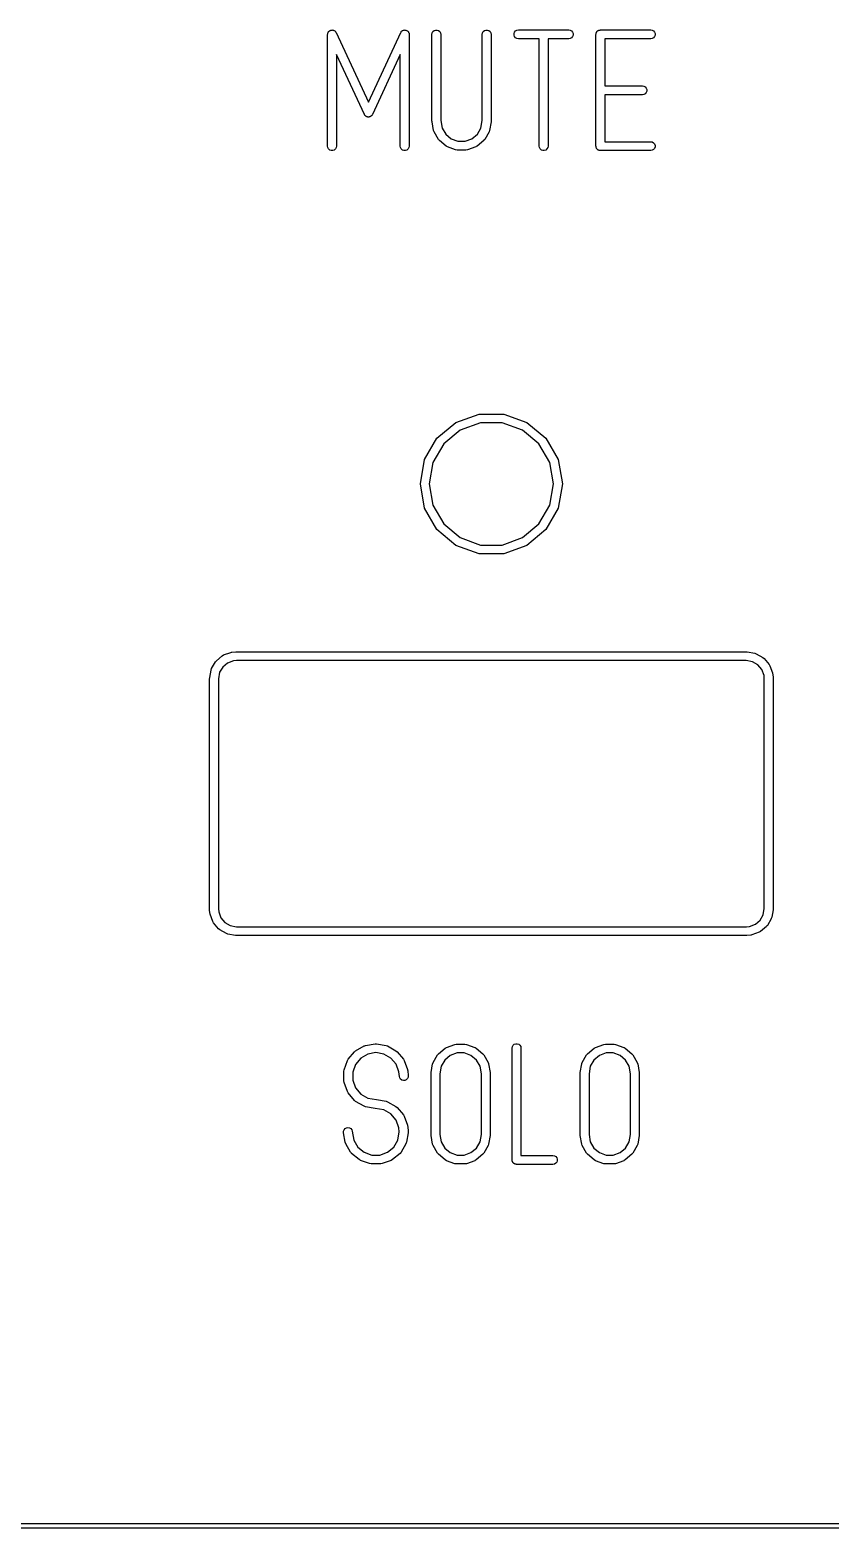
# Model space of a CAD drawing. Extents: x 10 to 493, y -203 to -71.
# Drawn here: x 126.76 to 144.79, y -203.25 to -169.47 of the extents above; entities that cross this region are included whole.
import ezdxf

# ---------------------------------------------------------------- set-up
doc = ezdxf.new("R2010")
doc.units = 0
doc.header["$MEASUREMENT"] = 0
doc.layers.add('BLACK', color=7, linetype='CONTINUOUS')

msp = doc.modelspace()

# ---------------------------------------------------------------- linework, layer by layer
at = {"layer": 'Black'}
for p, q in [((133.469, -169.569), (133.471, -169.556)), ((133.469, -172.089), (133.469, -169.569)), ((133.471, -169.556), (133.472, -169.543)), ((133.472, -169.543), (133.474, -169.539)), ((133.474, -169.539), (133.475, -169.535)), ((133.475, -169.535), (133.482, -169.523)), ((133.482, -169.523), (133.487, -169.512)), ((133.487, -169.512), (133.49, -169.508)), ((133.49, -169.508), (133.492, -169.505)), ((133.492, -169.505), (133.502, -169.496)), ((133.502, -169.496), (133.512, -169.487)), ((133.512, -169.487), (133.516, -169.485)), ((133.516, -169.485), (133.519, -169.482)), ((133.519, -169.482), (133.531, -169.478)), ((133.531, -169.478), (133.543, -169.472)), ((133.543, -169.472), (133.548, -169.472)), ((133.548, -169.472), (133.552, -169.471)), ((133.552, -169.471), (133.565, -169.471)), ((133.565, -169.471), (133.578, -169.469)), ((133.578, -169.469), (133.582, -169.471)), ((133.582, -169.471), (133.586, -169.471)), ((133.586, -169.471), (133.599, -169.475)), ((133.599, -169.475), (133.611, -169.478)), ((133.611, -169.478), (133.615, -169.481)), ((133.615, -169.481), (133.619, -169.482)), ((133.619, -169.482), (133.629, -169.491)), ((133.629, -169.491), (133.64, -169.498)), ((133.64, -169.498), (133.642, -169.502)), ((133.642, -169.502), (133.646, -169.505)), ((133.646, -169.505), (133.652, -169.516)), ((133.652, -169.516), (133.66, -169.527)), ((133.66, -169.527), (134.388, -171.096)), ((134.388, -171.096), (135.116, -169.527)), ((135.116, -169.527), (135.124, -169.516)), ((135.124, -169.516), (135.13, -169.505)), ((135.13, -169.505), (135.134, -169.502)), ((135.134, -169.502), (135.136, -169.498)), ((135.136, -169.498), (135.147, -169.491)), ((135.147, -169.491), (135.157, -169.482)), ((135.157, -169.482), (135.161, -169.481)), ((135.161, -169.481), (135.165, -169.478)), ((135.165, -169.478), (135.177, -169.475)), ((135.177, -169.475), (135.19, -169.471)), ((135.19, -169.471), (135.194, -169.471)), ((135.194, -169.471), (135.198, -169.469)), ((135.198, -169.469), (135.211, -169.471)), ((135.211, -169.471), (135.224, -169.471)), ((135.224, -169.471), (135.228, -169.472)), ((135.228, -169.472), (135.233, -169.472)), ((135.233, -169.472), (135.245, -169.478)), ((135.245, -169.478), (135.257, -169.482)), ((135.257, -169.482), (135.26, -169.485)), ((135.26, -169.485), (135.264, -169.487)), ((135.264, -169.487), (135.274, -169.496)), ((135.274, -169.496), (135.284, -169.505)), ((135.284, -169.505), (135.286, -169.508)), ((135.286, -169.508), (135.289, -169.512)), ((135.289, -169.512), (135.294, -169.523)), ((135.294, -169.523), (135.301, -169.535)), ((135.301, -169.535), (135.302, -169.539)), ((135.302, -169.539), (135.304, -169.543)), ((135.304, -169.543), (135.305, -169.556)), ((135.305, -169.556), (135.307, -169.569)), ((135.307, -169.569), (135.307, -172.089)), ((135.821, -169.569), (135.827, -169.535)), ((135.821, -171.522), (135.821, -169.569)), ((135.827, -169.535), (135.844, -169.505)), ((135.844, -169.505), (135.871, -169.482)), ((135.871, -169.482), (135.904, -169.471)), ((135.904, -169.471), (135.938, -169.471)), ((135.938, -169.471), (135.971, -169.482)), ((135.971, -169.482), (135.998, -169.505)), ((135.998, -169.505), (136.015, -169.535)), ((136.015, -169.535), (136.021, -169.569)), ((136.021, -169.569), (136.021, -171.513)), ((136.955, -169.569), (136.961, -169.535)), ((136.955, -171.513), (136.955, -169.569)), ((136.961, -169.535), (136.978, -169.505)), ((136.978, -169.505), (137.005, -169.482)), ((137.005, -169.482), (137.038, -169.471)), ((137.038, -169.471), (137.072, -169.471)), ((137.072, -169.471), (137.105, -169.482)), ((137.105, -169.482), (137.132, -169.505)), ((137.132, -169.505), (137.149, -169.535)), ((137.149, -169.535), (137.155, -169.569)), ((137.155, -169.569), (137.155, -171.522)), ((137.671, -169.552), (137.682, -169.519)), ((137.671, -169.586), (137.671, -169.552)), ((137.682, -169.519), (137.705, -169.492)), ((137.705, -169.492), (137.735, -169.475)), ((137.735, -169.475), (137.769, -169.469)), ((137.769, -169.469), (138.903, -169.469)), ((138.903, -169.469), (138.937, -169.475)), ((138.937, -169.475), (138.967, -169.492)), ((138.967, -169.492), (138.99, -169.519)), ((138.99, -169.519), (139.001, -169.552)), ((139.001, -169.552), (139.001, -169.586)), ((139.517, -169.569), (139.519, -169.56)), ((139.517, -172.089), (139.517, -169.569)), ((139.519, -169.552), (139.522, -169.543)), ((139.519, -169.56), (139.519, -169.552)), ((139.522, -169.543), (139.523, -169.535)), ((139.523, -169.535), (139.527, -169.527)), ((139.527, -169.527), (139.53, -169.519)), ((139.53, -169.519), (139.536, -169.512)), ((139.536, -169.512), (139.54, -169.505)), ((139.54, -169.505), (139.547, -169.499)), ((139.547, -169.499), (139.553, -169.492)), ((139.553, -169.492), (139.56, -169.488)), ((139.56, -169.488), (139.567, -169.482)), ((139.567, -169.482), (139.575, -169.479)), ((139.575, -169.479), (139.583, -169.475)), ((139.583, -169.475), (139.591, -169.474)), ((139.591, -169.474), (139.6, -169.471)), ((139.6, -169.471), (139.608, -169.471)), ((139.608, -169.471), (139.617, -169.469)), ((139.617, -169.469), (140.751, -169.469)), ((140.751, -169.469), (140.785, -169.475)), ((140.785, -169.475), (140.815, -169.492)), ((140.815, -169.492), (140.838, -169.519)), ((140.838, -169.519), (140.849, -169.552)), ((140.849, -169.552), (140.849, -169.586)), ((137.682, -169.619), (137.671, -169.586)), ((137.705, -169.646), (137.682, -169.619)), ((137.735, -169.663), (137.705, -169.646)), ((137.769, -169.669), (137.735, -169.663)), ((138.236, -169.669), (137.769, -169.669)), ((138.236, -172.089), (138.236, -169.669)), ((138.903, -169.669), (138.436, -169.669)), ((138.436, -169.669), (138.436, -172.089)), ((138.937, -169.663), (138.903, -169.669)), ((138.967, -169.646), (138.937, -169.663)), ((138.99, -169.619), (138.967, -169.646)), ((139.001, -169.586), (138.99, -169.619)), ((140.751, -169.669), (139.717, -169.669)), ((139.717, -169.669), (139.717, -170.729)), ((140.785, -169.663), (140.751, -169.669)), ((140.815, -169.646), (140.785, -169.663)), ((140.838, -169.619), (140.815, -169.646)), ((140.849, -169.586), (140.838, -169.619)), ((134.297, -171.375), (133.669, -170.022)), ((133.669, -170.022), (133.669, -172.089)), ((135.107, -170.022), (134.479, -171.375)), ((135.107, -172.089), (135.107, -170.022)), ((139.717, -170.729), (140.562, -170.729)), ((140.562, -170.929), (139.717, -170.929)), ((139.717, -170.929), (139.717, -171.989)), ((140.562, -170.729), (140.596, -170.735)), ((140.596, -170.923), (140.562, -170.929)), ((140.596, -170.735), (140.626, -170.752)), ((140.626, -170.906), (140.596, -170.923)), ((140.626, -170.752), (140.649, -170.779)), ((140.649, -170.879), (140.626, -170.906)), ((140.649, -170.779), (140.66, -170.812)), ((140.66, -170.846), (140.649, -170.879)), ((140.66, -170.812), (140.66, -170.846)), ((134.302, -171.382), (134.297, -171.375)), ((134.306, -171.39), (134.302, -171.382)), ((134.312, -171.397), (134.306, -171.39)), ((134.317, -171.404), (134.312, -171.397)), ((134.324, -171.409), (134.317, -171.404)), ((134.331, -171.415), (134.324, -171.409)), ((134.339, -171.419), (134.331, -171.415)), ((134.346, -171.424), (134.339, -171.419)), ((134.354, -171.426), (134.346, -171.424)), ((134.362, -171.43), (134.354, -171.426)), ((134.371, -171.43), (134.362, -171.43)), ((134.379, -171.433), (134.371, -171.43)), ((134.388, -171.432), (134.379, -171.433)), ((134.397, -171.433), (134.388, -171.432)), ((134.405, -171.43), (134.397, -171.433)), ((134.414, -171.43), (134.405, -171.43)), ((134.422, -171.426), (134.414, -171.43)), ((134.43, -171.424), (134.422, -171.426)), ((134.437, -171.419), (134.43, -171.424)), ((134.445, -171.415), (134.437, -171.419)), ((134.452, -171.409), (134.445, -171.415)), ((134.459, -171.404), (134.452, -171.409)), ((134.464, -171.397), (134.459, -171.404)), ((134.47, -171.39), (134.464, -171.397)), ((134.474, -171.382), (134.47, -171.39)), ((134.479, -171.375), (134.474, -171.382)), ((135.823, -171.531), (135.821, -171.522)), ((135.823, -171.539), (135.823, -171.531)), ((135.857, -171.733), (135.823, -171.539)), ((136.021, -171.513), (136.051, -171.681)), ((136.925, -171.681), (136.955, -171.513)), ((137.153, -171.539), (137.119, -171.733)), ((137.155, -171.522), (137.153, -171.531)), ((137.153, -171.531), (137.153, -171.539)), ((135.869, -171.766), (135.857, -171.733)), ((135.967, -171.936), (135.869, -171.766)), ((135.975, -171.945), (135.967, -171.936)), ((135.989, -171.963), (135.975, -171.945)), ((136.051, -171.681), (136.131, -171.821)), ((136.131, -171.821), (136.255, -171.925)), ((136.255, -171.925), (136.407, -171.98)), ((136.569, -171.98), (136.721, -171.925)), ((136.721, -171.925), (136.845, -171.821)), ((136.845, -171.821), (136.925, -171.681)), ((137.009, -171.936), (136.992, -171.957)), ((137.107, -171.766), (137.009, -171.936)), ((137.119, -171.733), (137.107, -171.766)), ((133.475, -172.123), (133.469, -172.089)), ((133.492, -172.153), (133.475, -172.123)), ((133.519, -172.176), (133.492, -172.153)), ((133.552, -172.187), (133.519, -172.176)), ((133.586, -172.187), (133.552, -172.187)), ((133.619, -172.176), (133.586, -172.187)), ((133.646, -172.153), (133.619, -172.176)), ((133.663, -172.123), (133.646, -172.153)), ((133.669, -172.089), (133.663, -172.123)), ((135.113, -172.123), (135.107, -172.089)), ((135.13, -172.153), (135.113, -172.123)), ((135.157, -172.176), (135.13, -172.153)), ((135.19, -172.187), (135.157, -172.176)), ((135.224, -172.187), (135.19, -172.187)), ((135.257, -172.176), (135.224, -172.187)), ((135.284, -172.153), (135.257, -172.176)), ((135.301, -172.123), (135.284, -172.153)), ((135.307, -172.089), (135.301, -172.123)), ((136.14, -172.09), (135.989, -171.963)), ((136.17, -172.107), (136.14, -172.09)), ((136.355, -172.174), (136.17, -172.107)), ((136.39, -172.18), (136.355, -172.174)), ((136.586, -172.18), (136.39, -172.18)), ((136.407, -171.98), (136.569, -171.98)), ((136.621, -172.174), (136.586, -172.18)), ((136.806, -172.107), (136.621, -172.174)), ((136.819, -172.099), (136.806, -172.107)), ((136.836, -172.09), (136.819, -172.099)), ((136.987, -171.963), (136.836, -172.09)), ((136.992, -171.957), (136.987, -171.963)), ((138.242, -172.123), (138.236, -172.089)), ((138.259, -172.153), (138.242, -172.123)), ((138.286, -172.176), (138.259, -172.153)), ((138.319, -172.187), (138.286, -172.176)), ((138.353, -172.187), (138.319, -172.187)), ((138.386, -172.176), (138.353, -172.187)), ((138.413, -172.153), (138.386, -172.176)), ((138.43, -172.123), (138.413, -172.153)), ((138.436, -172.089), (138.43, -172.123)), ((139.519, -172.098), (139.517, -172.089)), ((139.519, -172.106), (139.519, -172.098)), ((139.522, -172.115), (139.519, -172.106)), ((139.523, -172.123), (139.522, -172.115)), ((139.527, -172.131), (139.523, -172.123)), ((139.53, -172.139), (139.527, -172.131)), ((139.536, -172.146), (139.53, -172.139)), ((139.54, -172.153), (139.536, -172.146)), ((139.547, -172.159), (139.54, -172.153)), ((139.553, -172.166), (139.547, -172.159)), ((139.56, -172.17), (139.553, -172.166)), ((139.567, -172.176), (139.56, -172.17)), ((139.575, -172.179), (139.567, -172.176)), ((139.583, -172.183), (139.575, -172.179)), ((139.591, -172.184), (139.583, -172.183)), ((139.6, -172.187), (139.591, -172.184)), ((139.608, -172.187), (139.6, -172.187)), ((139.617, -172.189), (139.608, -172.187)), ((140.751, -172.189), (139.617, -172.189)), ((139.717, -171.989), (140.751, -171.989)), ((140.751, -171.989), (140.785, -171.995)), ((140.785, -172.183), (140.751, -172.189)), ((140.785, -171.995), (140.815, -172.012)), ((140.815, -172.166), (140.785, -172.183)), ((140.815, -172.012), (140.838, -172.039)), ((140.838, -172.139), (140.815, -172.166)), ((140.838, -172.039), (140.849, -172.072)), ((140.849, -172.106), (140.838, -172.139)), ((140.849, -172.072), (140.849, -172.106)), ((135.934, -178.677), (136.36, -178.319)), ((136.36, -178.319), (136.882, -178.129)), ((136.917, -178.326), (136.46, -178.493)), ((136.882, -178.129), (137.438, -178.129)), ((137.403, -178.326), (136.917, -178.326)), ((137.86, -178.493), (137.403, -178.326)), ((137.438, -178.129), (137.96, -178.319)), ((137.96, -178.319), (138.386, -178.677)), ((135.656, -179.158), (135.934, -178.677)), ((136.46, -178.493), (136.088, -178.805)), ((138.232, -178.805), (137.86, -178.493)), ((138.386, -178.677), (138.664, -179.158)), ((136.088, -178.805), (135.844, -179.226)), ((138.476, -179.226), (138.232, -178.805)), ((135.56, -179.705), (135.656, -179.158)), ((135.844, -179.226), (135.76, -179.705)), ((138.56, -179.705), (138.476, -179.226)), ((138.664, -179.158), (138.76, -179.705)), ((135.656, -180.252), (135.56, -179.705)), ((135.76, -179.705), (135.844, -180.184)), ((138.476, -180.184), (138.56, -179.705)), ((138.76, -179.705), (138.664, -180.252)), ((135.934, -180.733), (135.656, -180.252)), ((135.844, -180.184), (136.088, -180.605)), ((138.232, -180.605), (138.476, -180.184)), ((138.664, -180.252), (138.386, -180.733)), ((136.088, -180.605), (136.46, -180.917)), ((137.86, -180.917), (138.232, -180.605)), ((136.36, -181.091), (135.934, -180.733)), ((136.46, -180.917), (136.917, -181.084)), ((137.403, -181.084), (137.86, -180.917)), ((138.386, -180.733), (137.96, -181.091)), ((136.882, -181.281), (136.36, -181.091)), ((137.438, -181.281), (136.882, -181.281)), ((136.917, -181.084), (137.403, -181.084)), ((137.96, -181.091), (137.438, -181.281)), ((130.854, -183.869), (130.94, -183.719)), ((130.94, -183.719), (130.963, -183.692)), ((130.963, -183.692), (131.096, -183.58)), ((131.096, -183.58), (131.126, -183.563)), ((131.211, -183.745), (131.105, -183.834)), ((131.126, -183.563), (131.289, -183.504)), ((131.345, -183.696), (131.211, -183.745)), ((131.289, -183.504), (131.302, -183.501)), ((131.302, -183.501), (131.314, -183.498)), ((131.314, -183.498), (131.401, -183.49)), ((131.414, -183.69), (131.345, -183.696)), ((131.401, -183.49), (131.406, -183.491)), ((131.406, -183.491), (131.41, -183.49)), ((131.41, -183.49), (142.91, -183.49)), ((142.901, -183.69), (131.414, -183.69)), ((143.046, -183.716), (142.901, -183.69)), ((142.91, -183.49), (142.919, -183.492)), ((142.919, -183.492), (142.927, -183.492)), ((142.927, -183.492), (143.098, -183.522)), ((143.166, -183.785), (143.046, -183.716)), ((143.098, -183.522), (143.131, -183.534)), ((143.131, -183.534), (143.281, -183.62)), ((143.281, -183.62), (143.308, -183.643)), ((143.308, -183.643), (143.42, -183.776)), ((130.81, -184.09), (130.812, -184.081)), ((130.81, -189.29), (130.81, -184.09)), ((130.812, -184.073), (130.842, -183.902)), ((130.812, -184.081), (130.812, -184.073)), ((130.842, -183.902), (130.854, -183.869)), ((131.036, -183.954), (131.01, -184.099)), ((131.01, -184.099), (131.01, -189.286)), ((131.105, -183.834), (131.036, -183.954)), ((143.255, -183.891), (143.166, -183.785)), ((143.304, -184.025), (143.255, -183.891)), ((143.31, -184.094), (143.304, -184.025)), ((143.31, -189.281), (143.31, -184.094)), ((143.42, -183.776), (143.437, -183.806)), ((143.437, -183.806), (143.496, -183.969)), ((143.496, -183.969), (143.499, -183.982)), ((143.499, -183.982), (143.502, -183.994)), ((143.502, -183.994), (143.51, -184.081)), ((143.51, -184.081), (143.509, -184.086)), ((143.509, -184.086), (143.51, -184.09)), ((143.51, -184.09), (143.51, -189.29)), ((130.811, -189.294), (130.81, -189.29)), ((130.81, -189.299), (130.811, -189.294)), ((130.818, -189.386), (130.81, -189.299)), ((130.821, -189.398), (130.818, -189.386)), ((130.824, -189.411), (130.821, -189.398)), ((130.883, -189.574), (130.824, -189.411)), ((131.01, -189.286), (131.016, -189.355)), ((131.016, -189.355), (131.065, -189.489)), ((131.065, -189.489), (131.154, -189.595)), ((143.215, -189.546), (143.284, -189.426)), ((143.284, -189.426), (143.31, -189.281)), ((143.466, -189.511), (143.38, -189.661)), ((143.468, -189.506), (143.466, -189.511)), ((143.478, -189.478), (143.468, -189.506)), ((143.508, -189.307), (143.478, -189.478)), ((143.51, -189.29), (143.508, -189.299)), ((143.508, -189.299), (143.508, -189.307)), ((130.9, -189.604), (130.883, -189.574)), ((131.012, -189.737), (130.9, -189.604)), ((131.039, -189.76), (131.012, -189.737)), ((131.189, -189.846), (131.039, -189.76)), ((131.154, -189.595), (131.274, -189.664)), ((131.222, -189.858), (131.189, -189.846)), ((131.274, -189.664), (131.419, -189.69)), ((131.419, -189.69), (142.906, -189.69)), ((142.906, -189.69), (142.975, -189.684)), ((142.975, -189.684), (143.109, -189.635)), ((143.194, -189.817), (143.031, -189.876)), ((143.109, -189.635), (143.215, -189.546)), ((143.211, -189.807), (143.194, -189.817)), ((143.224, -189.8), (143.211, -189.807)), ((143.357, -189.688), (143.224, -189.8)), ((143.37, -189.673), (143.357, -189.688)), ((143.38, -189.661), (143.37, -189.673)), ((131.393, -189.888), (131.222, -189.858)), ((131.401, -189.888), (131.393, -189.888)), ((131.41, -189.89), (131.401, -189.888)), ((142.91, -189.89), (131.41, -189.89)), ((142.914, -189.889), (142.91, -189.89)), ((142.919, -189.89), (142.914, -189.889)), ((143.006, -189.882), (142.919, -189.89)), ((143.018, -189.879), (143.006, -189.882)), ((143.031, -189.876), (143.018, -189.879)), ((133.934, -192.68), (134.074, -192.512)), ((134.074, -192.512), (134.101, -192.49)), ((134.101, -192.49), (134.291, -192.38)), ((134.291, -192.38), (134.307, -192.374)), ((134.307, -192.374), (134.323, -192.369)), ((134.323, -192.369), (134.538, -192.331)), ((134.556, -192.53), (134.375, -192.562)), ((134.538, -192.331), (134.538, -192.331)), ((134.538, -192.331), (134.538, -192.331)), ((134.538, -192.331), (134.539, -192.331)), ((134.539, -192.331), (134.555, -192.331)), ((134.555, -192.331), (134.573, -192.33)), ((134.736, -192.561), (134.556, -192.53)), ((134.573, -192.33), (134.788, -192.367)), ((134.788, -192.367), (134.82, -192.379)), ((134.82, -192.379), (135.009, -192.487)), ((135.009, -192.487), (135.036, -192.509)), ((135.036, -192.509), (135.177, -192.675)), ((135.968, -192.555), (136.119, -192.428)), ((136.119, -192.428), (136.149, -192.411)), ((136.149, -192.411), (136.334, -192.344)), ((136.386, -192.538), (136.234, -192.593)), ((136.334, -192.344), (136.369, -192.338)), ((136.369, -192.338), (136.565, -192.338)), ((136.548, -192.538), (136.386, -192.538)), ((136.7, -192.593), (136.548, -192.538)), ((136.565, -192.338), (136.6, -192.344)), ((136.6, -192.344), (136.785, -192.411)), ((136.785, -192.411), (136.791, -192.415)), ((136.791, -192.415), (136.815, -192.428)), ((136.815, -192.428), (136.966, -192.555)), ((137.627, -192.429), (137.633, -192.395)), ((137.627, -194.949), (137.627, -192.429)), ((137.633, -192.395), (137.65, -192.365)), ((137.65, -192.365), (137.677, -192.342)), ((137.677, -192.342), (137.71, -192.331)), ((137.71, -192.331), (137.744, -192.331)), ((137.744, -192.331), (137.777, -192.342)), ((137.777, -192.342), (137.804, -192.365)), ((137.804, -192.365), (137.821, -192.395)), ((137.821, -192.395), (137.827, -192.429)), ((137.827, -192.429), (137.827, -194.849)), ((139.328, -192.555), (139.479, -192.428)), ((139.479, -192.428), (139.509, -192.411)), ((139.509, -192.411), (139.694, -192.344)), ((139.746, -192.538), (139.594, -192.593)), ((139.694, -192.344), (139.729, -192.338)), ((139.729, -192.338), (139.925, -192.338)), ((139.908, -192.538), (139.746, -192.538)), ((140.06, -192.593), (139.908, -192.538)), ((139.925, -192.338), (139.96, -192.344)), ((139.96, -192.344), (140.145, -192.411)), ((140.145, -192.411), (140.151, -192.415)), ((140.151, -192.415), (140.175, -192.428)), ((140.175, -192.428), (140.326, -192.555)), ((133.842, -192.915), (133.916, -192.71)), ((133.916, -192.71), (133.934, -192.68)), ((134.098, -192.795), (134.036, -192.967)), ((134.216, -192.654), (134.098, -192.795)), ((134.375, -192.562), (134.216, -192.654)), ((134.895, -192.652), (134.736, -192.561)), ((135.013, -192.791), (134.895, -192.652)), ((135.078, -192.966), (135.013, -192.791)), ((135.177, -192.675), (135.194, -192.705)), ((135.194, -192.705), (135.27, -192.909)), ((135.802, -192.979), (135.836, -192.785)), ((135.836, -192.785), (135.84, -192.774)), ((135.84, -192.774), (135.848, -192.752)), ((135.848, -192.752), (135.946, -192.582)), ((135.946, -192.582), (135.962, -192.562)), ((135.962, -192.562), (135.968, -192.555)), ((136.03, -192.837), (136, -193.005)), ((136.11, -192.697), (136.03, -192.837)), ((136.234, -192.593), (136.11, -192.697)), ((136.824, -192.697), (136.7, -192.593)), ((136.904, -192.837), (136.824, -192.697)), ((136.934, -193.005), (136.904, -192.837)), ((136.966, -192.555), (136.966, -192.555)), ((136.966, -192.555), (136.988, -192.582)), ((136.988, -192.582), (137.086, -192.752)), ((137.086, -192.752), (137.094, -192.774)), ((137.094, -192.774), (137.098, -192.785)), ((137.098, -192.785), (137.132, -192.979)), ((139.162, -192.979), (139.196, -192.785)), ((139.196, -192.785), (139.2, -192.774)), ((139.2, -192.774), (139.208, -192.752)), ((139.208, -192.752), (139.306, -192.582)), ((139.306, -192.582), (139.322, -192.562)), ((139.322, -192.562), (139.328, -192.555)), ((139.39, -192.837), (139.36, -193.005)), ((139.47, -192.697), (139.39, -192.837)), ((139.594, -192.593), (139.47, -192.697)), ((140.184, -192.697), (140.06, -192.593)), ((140.264, -192.837), (140.184, -192.697)), ((140.294, -193.005), (140.264, -192.837)), ((140.326, -192.555), (140.326, -192.555)), ((140.326, -192.555), (140.348, -192.582)), ((140.348, -192.582), (140.446, -192.752)), ((140.446, -192.752), (140.454, -192.774)), ((140.454, -192.774), (140.458, -192.785)), ((140.458, -192.785), (140.492, -192.979)), ((133.836, -192.95), (133.842, -192.915)), ((133.836, -193.168), (133.836, -192.95)), ((133.842, -193.203), (133.836, -193.168)), ((133.916, -193.408), (133.842, -193.203)), ((134.036, -192.967), (134.036, -193.151)), ((134.036, -193.151), (134.098, -193.323)), ((135.086, -193.068), (135.078, -192.966)), ((135.095, -193.101), (135.086, -193.068)), ((135.115, -193.13), (135.095, -193.101)), ((135.144, -193.15), (135.115, -193.13)), ((135.177, -193.159), (135.144, -193.15)), ((135.212, -193.156), (135.177, -193.159)), ((135.243, -193.141), (135.212, -193.156)), ((135.268, -193.116), (135.243, -193.141)), ((135.283, -193.085), (135.268, -193.116)), ((135.27, -192.909), (135.272, -192.923)), ((135.272, -192.923), (135.276, -192.935)), ((135.276, -192.935), (135.286, -193.05)), ((135.286, -193.05), (135.283, -193.085)), ((135.8, -192.996), (135.802, -192.987)), ((135.8, -194.382), (135.8, -192.996)), ((135.802, -192.987), (135.802, -192.979)), ((136, -193.005), (136, -194.373)), ((136.934, -194.373), (136.934, -193.005)), ((137.132, -192.979), (137.132, -192.987)), ((137.132, -192.987), (137.134, -192.996)), ((137.134, -192.996), (137.134, -194.382)), ((139.16, -192.996), (139.162, -192.987)), ((139.16, -194.382), (139.16, -192.996)), ((139.162, -192.987), (139.162, -192.979)), ((139.36, -193.005), (139.36, -194.373)), ((140.294, -194.373), (140.294, -193.005)), ((140.492, -192.979), (140.492, -192.987)), ((140.492, -192.987), (140.494, -192.996)), ((140.494, -192.996), (140.494, -194.382)), ((133.934, -193.438), (133.916, -193.408)), ((134.074, -193.606), (133.934, -193.438)), ((134.098, -193.323), (134.216, -193.464)), ((134.216, -193.464), (134.375, -193.556)), ((134.375, -193.556), (134.573, -193.59)), ((134.101, -193.628), (134.074, -193.606)), ((134.291, -193.738), (134.101, -193.628)), ((134.307, -193.744), (134.291, -193.738)), ((134.323, -193.749), (134.307, -193.744)), ((134.539, -193.787), (134.323, -193.749)), ((134.539, -193.788), (134.539, -193.787)), ((134.539, -193.787), (134.539, -193.787)), ((134.736, -193.821), (134.539, -193.788)), ((134.573, -193.59), (134.573, -193.59)), ((134.573, -193.59), (134.788, -193.627)), ((134.895, -193.912), (134.736, -193.821)), ((134.788, -193.627), (134.82, -193.639)), ((134.82, -193.639), (135.009, -193.747)), ((135.009, -193.747), (135.036, -193.769)), ((135.036, -193.769), (135.177, -193.935)), ((133.862, -194.242), (133.892, -194.225)), ((133.892, -194.225), (133.926, -194.219)), ((133.926, -194.219), (133.96, -194.225)), ((133.96, -194.225), (133.99, -194.242)), ((135.013, -194.051), (134.895, -193.912)), ((135.078, -194.226), (135.013, -194.051)), ((135.085, -194.315), (135.078, -194.226)), ((135.177, -193.935), (135.194, -193.965)), ((135.194, -193.965), (135.27, -194.169)), ((135.27, -194.169), (135.272, -194.183)), ((135.272, -194.183), (135.276, -194.195)), ((135.276, -194.195), (135.286, -194.31)), ((133.828, -194.302), (133.839, -194.269)), ((133.828, -194.336), (133.828, -194.302)), ((133.866, -194.552), (133.828, -194.336)), ((133.839, -194.269), (133.862, -194.242)), ((133.877, -194.584), (133.866, -194.552)), ((133.99, -194.242), (134.013, -194.269)), ((134.013, -194.269), (134.024, -194.302)), ((134.024, -194.302), (134.059, -194.5)), ((134.059, -194.5), (134.151, -194.659)), ((134.961, -194.659), (135.053, -194.5)), ((135.053, -194.5), (135.085, -194.315)), ((135.241, -194.566), (135.235, -194.584)), ((135.246, -194.552), (135.241, -194.566)), ((135.284, -194.336), (135.246, -194.552)), ((135.286, -194.31), (135.284, -194.323)), ((135.284, -194.323), (135.284, -194.336)), ((135.802, -194.391), (135.8, -194.382)), ((135.802, -194.399), (135.802, -194.391)), ((135.836, -194.593), (135.802, -194.399)), ((136, -194.373), (136.03, -194.541)), ((136.03, -194.541), (136.11, -194.681)), ((136.824, -194.681), (136.904, -194.541)), ((136.904, -194.541), (136.934, -194.373)), ((137.132, -194.399), (137.098, -194.593)), ((137.134, -194.382), (137.132, -194.391)), ((137.132, -194.391), (137.132, -194.399)), ((139.162, -194.391), (139.16, -194.382)), ((139.162, -194.399), (139.162, -194.391)), ((139.196, -194.593), (139.162, -194.399)), ((139.36, -194.373), (139.39, -194.541)), ((139.39, -194.541), (139.47, -194.681)), ((140.184, -194.681), (140.264, -194.541)), ((140.264, -194.541), (140.294, -194.373)), ((140.492, -194.399), (140.458, -194.593)), ((140.494, -194.382), (140.492, -194.391)), ((140.492, -194.391), (140.492, -194.399)), ((133.987, -194.774), (133.877, -194.584)), ((134.008, -194.799), (133.987, -194.774)), ((134.009, -194.801), (134.008, -194.799)), ((134.177, -194.941), (134.009, -194.801)), ((134.151, -194.659), (134.292, -194.777)), ((134.292, -194.777), (134.464, -194.839)), ((134.464, -194.839), (134.648, -194.839)), ((134.648, -194.839), (134.82, -194.777)), ((134.82, -194.777), (134.961, -194.659)), ((135.103, -194.801), (134.935, -194.941)), ((135.125, -194.774), (135.103, -194.801)), ((135.235, -194.584), (135.125, -194.774)), ((135.848, -194.626), (135.836, -194.593)), ((135.946, -194.796), (135.848, -194.626)), ((135.958, -194.811), (135.946, -194.796)), ((135.968, -194.823), (135.958, -194.811)), ((136.119, -194.95), (135.968, -194.823)), ((136.11, -194.681), (136.234, -194.785)), ((136.234, -194.785), (136.386, -194.84)), ((136.386, -194.84), (136.548, -194.84)), ((136.548, -194.84), (136.7, -194.785)), ((136.7, -194.785), (136.824, -194.681)), ((136.966, -194.823), (136.815, -194.95)), ((136.968, -194.821), (136.966, -194.823)), ((136.988, -194.796), (136.968, -194.821)), ((137.086, -194.626), (136.988, -194.796)), ((137.098, -194.593), (137.086, -194.626)), ((137.827, -194.849), (138.546, -194.849)), ((138.546, -194.849), (138.58, -194.855)), ((138.58, -194.855), (138.61, -194.872)), ((138.61, -194.872), (138.633, -194.899)), ((138.633, -194.899), (138.644, -194.932)), ((139.208, -194.626), (139.196, -194.593)), ((139.306, -194.796), (139.208, -194.626)), ((139.318, -194.811), (139.306, -194.796)), ((139.328, -194.823), (139.318, -194.811)), ((139.479, -194.95), (139.328, -194.823)), ((139.47, -194.681), (139.594, -194.785)), ((139.594, -194.785), (139.746, -194.84)), ((139.746, -194.84), (139.908, -194.84)), ((139.908, -194.84), (140.06, -194.785)), ((140.06, -194.785), (140.184, -194.681)), ((140.326, -194.823), (140.175, -194.95)), ((140.328, -194.821), (140.326, -194.823)), ((140.348, -194.796), (140.328, -194.821)), ((140.446, -194.626), (140.348, -194.796)), ((140.458, -194.593), (140.446, -194.626)), ((134.205, -194.958), (134.177, -194.941)), ((134.207, -194.959), (134.205, -194.958)), ((134.412, -195.033), (134.207, -194.959)), ((134.447, -195.039), (134.412, -195.033)), ((134.665, -195.039), (134.447, -195.039)), ((134.7, -195.033), (134.665, -195.039)), ((134.905, -194.959), (134.7, -195.033)), ((134.935, -194.941), (134.905, -194.959)), ((136.149, -194.967), (136.119, -194.95)), ((136.334, -195.034), (136.149, -194.967)), ((136.369, -195.04), (136.334, -195.034)), ((136.565, -195.04), (136.369, -195.04)), ((136.6, -195.034), (136.565, -195.04)), ((136.785, -194.967), (136.6, -195.034)), ((136.796, -194.961), (136.785, -194.967)), ((136.815, -194.95), (136.796, -194.961)), ((137.629, -194.958), (137.627, -194.949)), ((137.629, -194.966), (137.629, -194.958)), ((137.632, -194.975), (137.629, -194.966)), ((137.633, -194.983), (137.632, -194.975)), ((137.637, -194.991), (137.633, -194.983)), ((137.64, -194.999), (137.637, -194.991)), ((137.646, -195.006), (137.64, -194.999)), ((137.65, -195.013), (137.646, -195.006)), ((137.657, -195.019), (137.65, -195.013)), ((137.663, -195.026), (137.657, -195.019)), ((137.67, -195.03), (137.663, -195.026)), ((137.677, -195.036), (137.67, -195.03)), ((137.685, -195.039), (137.677, -195.036)), ((137.693, -195.043), (137.685, -195.039)), ((137.701, -195.044), (137.693, -195.043)), ((137.71, -195.047), (137.701, -195.044)), ((137.718, -195.047), (137.71, -195.047)), ((137.727, -195.049), (137.718, -195.047)), ((138.546, -195.049), (137.727, -195.049)), ((138.58, -195.043), (138.546, -195.049)), ((138.61, -195.026), (138.58, -195.043)), ((138.633, -194.999), (138.61, -195.026)), ((138.644, -194.966), (138.633, -194.999)), ((138.644, -194.932), (138.644, -194.966)), ((139.509, -194.967), (139.479, -194.95)), ((139.694, -195.034), (139.509, -194.967)), ((139.729, -195.04), (139.694, -195.034)), ((139.925, -195.04), (139.729, -195.04)), ((139.96, -195.034), (139.925, -195.04)), ((140.145, -194.967), (139.96, -195.034)), ((140.156, -194.961), (140.145, -194.967)), ((140.175, -194.95), (140.156, -194.961)), ((492.76, -203.25), (10.16, -203.25)), ((10.21, -203.15), (492.71, -203.15))]:
    msp.add_line(p, q, dxfattribs=at)

doc.saveas('drawing.dxf')
